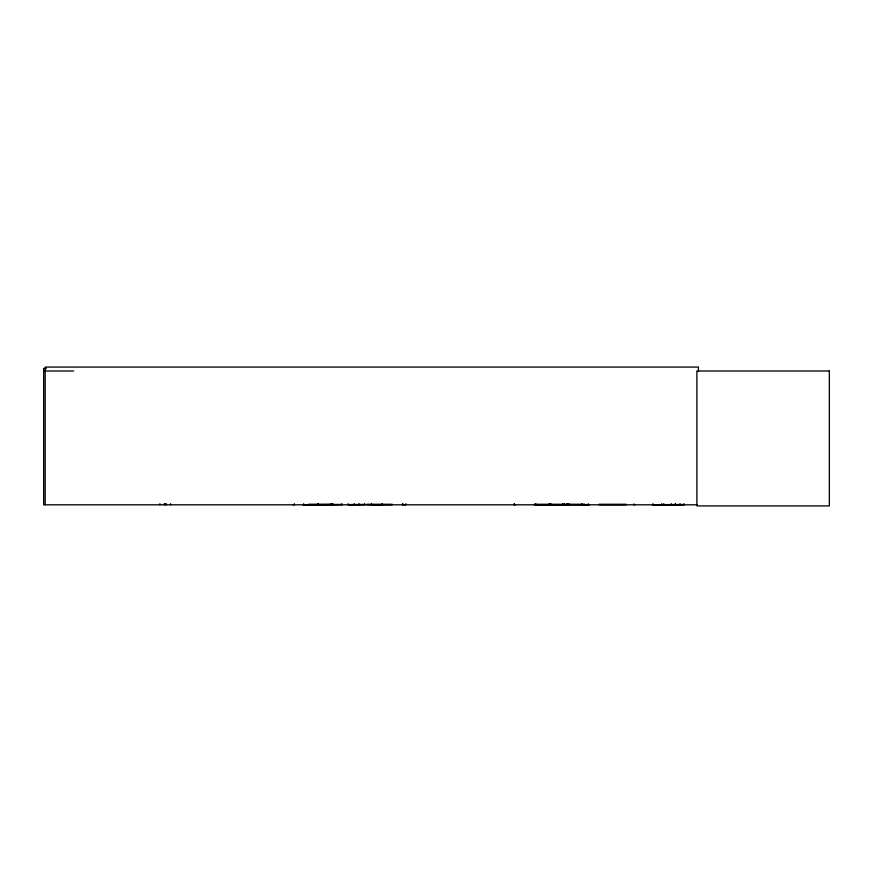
<?xml version="1.0" encoding="UTF-8"?>
<svg xmlns="http://www.w3.org/2000/svg" width="873" height="873" viewBox="0 0 873 873"><rect width="100%" height="100%" fill="white"/><g stroke="black" fill="none" stroke-linecap="round" stroke-linejoin="round"><path stroke-width="1.31" d="M652.895 504.67L684.006 504.529M303.488 504.67L341.889 504.529L302.898 504.801M535.476 504.67L548.942 504.67M568.77 504.67L551.005 504.67M405.607 504.67L404.756 504.758M46.378 368.471L43.65 368.471L43.65 504.801L697.069 504.801M43.65 371.003L73.594 371.003M308.595 504.256L333.89 504.278M366.933 504.256L392.228 504.278M534.069 504.278L559.364 504.256M559.855 504.278L585.139 504.256M599.074 504.278L626.105 504.278M515.496 504.801L514.655 504.67M293.088 504.758L294.059 504.67M366.955 504.736L392.206 504.736M402.857 504.67L403.708 504.801M534.09 504.736L589.351 504.801M599.096 504.736L626.083 504.736M684.006 504.67L652.524 504.801M588.544 504.67L582.28 504.67M382.276 504.67L371.756 504.67M634.082 504.168L634.616 504.801M633.634 504.168L634.158 504.801M698.433 371.156L698.433 367.075L45.189 367.075L45.189 504.801M684.006 503.677L684.006 504.801M680.012 503.677L680.012 504.801M675.462 503.677L675.462 504.801M675.331 503.677L675.331 504.801M671.261 503.677L671.261 504.801M663.764 503.677L663.764 504.801M661.756 503.677L661.756 504.801M653.015 503.677L653.015 504.801M588.282 503.677L588.282 504.801M582.018 503.677L582.018 504.801M569.032 503.677L569.032 504.801M564.264 503.677L564.264 504.801M562.769 503.677L562.769 504.801M550.798 503.677L550.798 504.801M549.15 503.677L549.15 504.801M535.684 503.677L535.684 504.801M514.372 503.677L514.372 504.801M514.241 503.677L514.241 504.801M406.01 503.677L405.88 504.801M402.704 503.677L402.704 504.801M402.573 503.677L402.573 504.801M382.036 503.677L382.036 504.801M371.516 503.677L371.516 504.801M364.739 503.677L364.739 504.801M359.054 503.677L359.054 504.801M354.22 503.677L354.22 504.801M348.131 503.677L348.131 504.801M342.009 503.677L342.009 504.801M332.307 503.677L332.307 504.801M331.096 503.677L331.096 504.801M318.219 503.677L318.219 504.801M317.772 503.677L317.772 504.801M303.684 503.677L303.684 504.801M294.343 503.677L294.212 504.801M170.606 503.677L170.606 504.801M166.405 503.677L166.405 504.801M165.27 503.677L165.27 504.801M164.2 503.677L164.2 504.801M159.912 503.677L159.912 504.801M364.619 504.529L348.283 504.627L364.619 504.529M829.35 371.003L696.894 371.003L696.894 505.925L829.35 505.925L829.35 371.003M567.101 504.801L567.101 503.677L566.97 504.801"/></g></svg>
